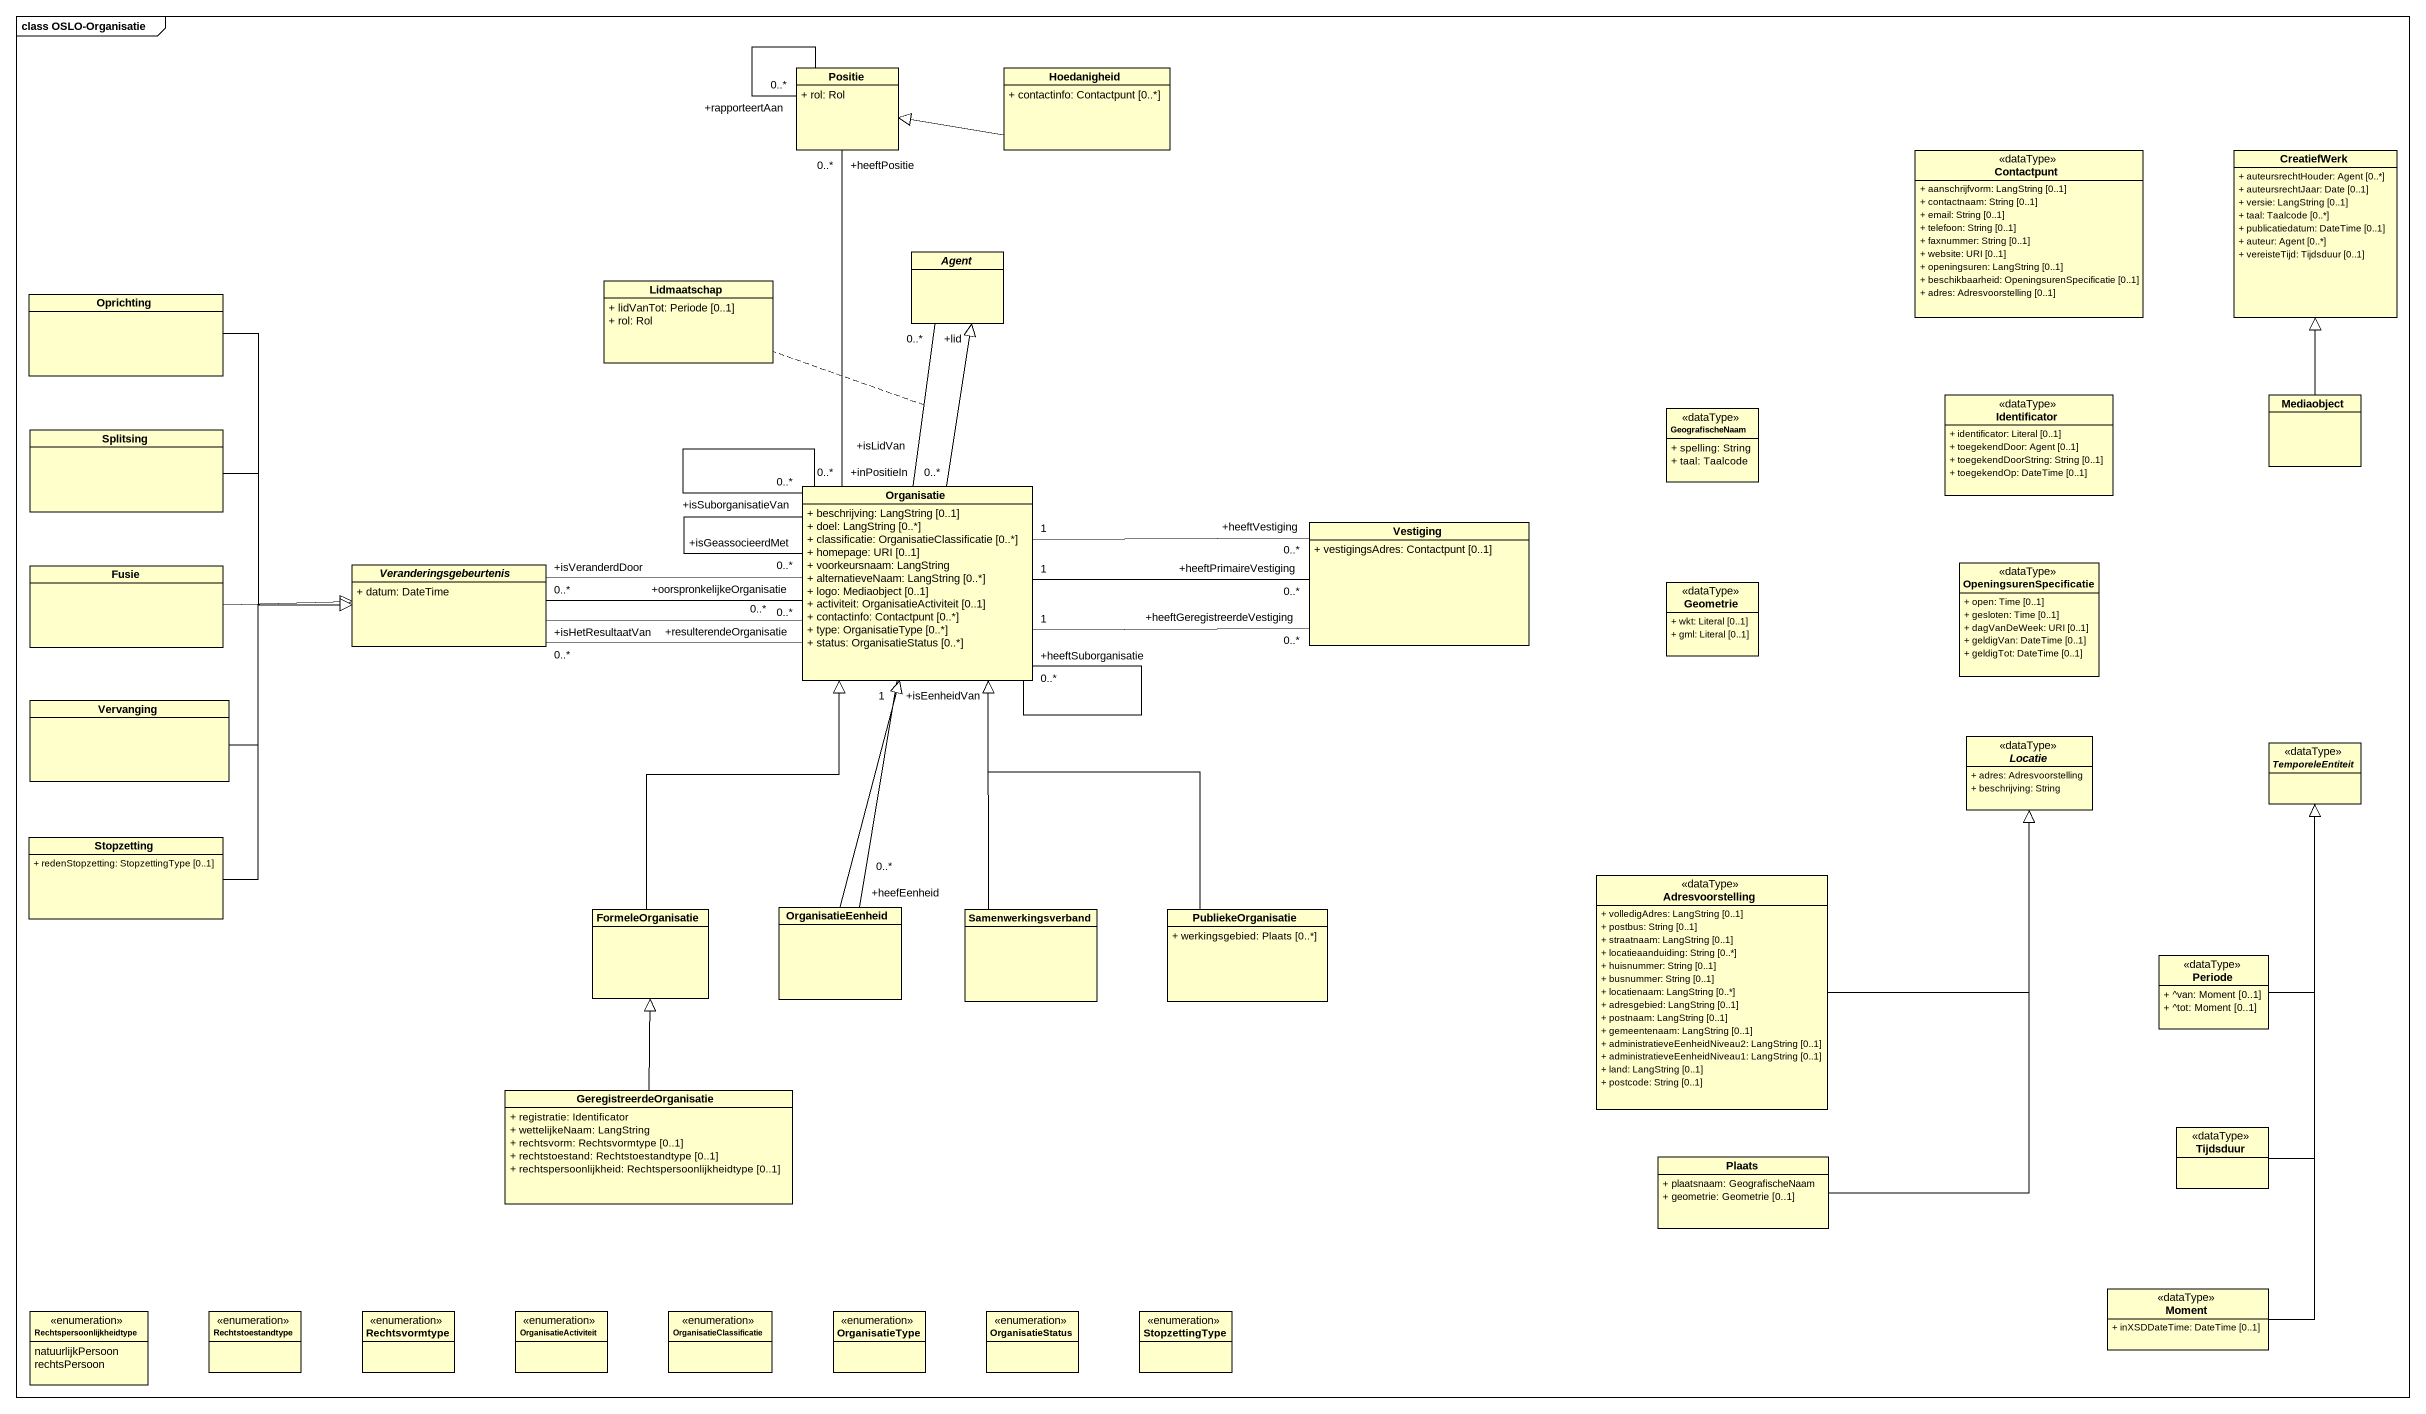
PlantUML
@startuml
mainframe class OSLO-Organisatie
hide circle
hide empty members
skinparam classAttributeIconSize 0
class Positie {
  + rol: Rol
}
class Hoedanigheid {
  + contactinfo: Contactpunt [0..*]
}
class Contactpunt <<dataType>> {
  + aanschrijfvorm: LangString [0..1]
  + contactnaam: String [0..1]
  + email: String [0..1]
  + telefoon: String [0..1]
  + faxnummer: String [0..1]
  + website: URI [0..1]
  + openingsuren: LangString [0..1]
  + beschikbaarheid: OpeningsurenSpecificatie [0..1]
  + adres: Adresvoorstelling [0..1]
}
class CreatiefWerk {
  + auteursrechtHouder: Agent [0..*]
  + auteursrechtJaar: Date [0..1]
  + versie: LangString [0..1]
  + taal: Taalcode [0..*]
  + publicatiedatum: DateTime [0..1]
  + auteur: Agent [0..*]
  + vereisteTijd: Tijdsduur [0..1]
}
class Lidmaatschap {
  + lidVanTot: Periode [0..1]
  + rol: Rol
}
abstract class "Agent" as Agent_
class Oprichting
class GeografischeNaam <<dataType>> {
  + spelling: String
  + taal: Taalcode
}
class Identificator <<dataType>> {
  + identificator: Literal [0..1]
  + toegekendDoor: Agent [0..1]
  + toegekendDoorString: String [0..1]
  + toegekendOp: DateTime [0..1]
}
class Mediaobject
class Splitsing
class Organisatie {
  + beschrijving: LangString [0..1]
  + doel: LangString [0..*]
  + classificatie: OrganisatieClassificatie [0..*]
  + homepage: URI [0..1]
  + voorkeursnaam: LangString
  + alternatieveNaam: LangString [0..*]
  + logo: Mediaobject [0..1]
  + activiteit: OrganisatieActiviteit [0..1]
  + contactinfo: Contactpunt [0..*]
  + type: OrganisatieType [0..*]
  + status: OrganisatieStatus [0..*]
}
class Vestiging {
  + vestigingsAdres: Contactpunt [0..1]
}
class OpeningsurenSpecificatie <<dataType>> {
  + open: Time [0..1]
  + gesloten: Time [0..1]
  + dagVanDeWeek: URI [0..1]
  + geldigVan: DateTime [0..1]
  + geldigTot: DateTime [0..1]
}
class Fusie
abstract class Veranderingsgebeurtenis {
  + datum: DateTime
}
class Geometrie <<dataType>> {
  + wkt: Literal [0..1]
  + gml: Literal [0..1]
}
class Vervanging
abstract class Locatie <<dataType>> {
  + adres: Adresvoorstelling
  + beschrijving: String
}
abstract class TemporeleEntiteit <<dataType>>
class Stopzetting {
  + redenStopzetting: StopzettingType [0..1]
}
class Adresvoorstelling <<dataType>> {
  + volledigAdres: LangString [0..1]
  + postbus: String [0..1]
  + straatnaam: LangString [0..1]
  + locatieaanduiding: String [0..*]
  + huisnummer: String [0..1]
  + busnummer: String [0..1]
  + locatienaam: LangString [0..*]
  + adresgebied: LangString [0..1]
  + postnaam: LangString [0..1]
  + gemeentenaam: LangString [0..1]
  + administratieveEenheidNiveau2: LangString [0..1]
  + administratieveEenheidNiveau1: LangString [0..1]
  + land: LangString [0..1]
  + postcode: String [0..1]
}
class FormeleOrganisatie
class OrganisatieEenheid
class Samenwerkingsverband
class PubliekeOrganisatie {
  + werkingsgebied: Plaats [0..*]
}
class Periode <<dataType>> {
  + ^van: Moment [0..1]
  + ^tot: Moment [0..1]
}
class GeregistreerdeOrganisatie {
  + registratie: Identificator
  + wettelijkeNaam: LangString
  + rechtsvorm: Rechtsvormtype [0..1]
  + rechtstoestand: Rechtstoestandtype [0..1]
  + rechtspersoonlijkheid: Rechtspersoonlijkheidtype [0..1]
}
class Plaats {
  + plaatsnaam: GeografischeNaam
  + geometrie: Geometrie [0..1]
}
class Tijdsduur <<dataType>>
class Moment <<dataType>> {
  + inXSDDateTime: DateTime [0..1]
}
enum Rechtspersoonlijkheidtype {
  natuurlijkPersoon
  rechtsPersoon
}
enum Rechtstoestandtype
enum Rechtsvormtype
enum OrganisatieActiviteit
enum OrganisatieClassificatie
enum OrganisatieType
enum OrganisatieStatus
enum StopzettingType
Positie -- "+rapporteertAan\n0..*" Positie
Hoedanigheid -left-|> Positie
Oprichting --|> Veranderingsgebeurtenis
Mediaobject -up-|> CreatiefWerk
Splitsing -right-|> Veranderingsgebeurtenis
Organisatie "+inPositieIn\n0..*" -up- "+heeftPositie\n0..*" Positie
Organisatie -up-|> Agent_
Organisatie "+isLidVan\n0..*" -up- "+lid\n0..*" Agent_
(Organisatie, Agent_) .. Lidmaatschap
Organisatie -- "+isSuborganisatieVan\n0..*" Organisatie
Organisatie -- "+heeftSuborganisatie\n0..*" Organisatie
Organisatie -- "+isGeassocieerdMet\n0..*" Organisatie
Organisatie "1" -right- "+heeftVestiging\n0..*" Vestiging
Organisatie "1" -right- "+heeftGeregistreerdeVestiging\n0..*" Vestiging
Organisatie "1" -right- "+heeftPrimaireVestiging\n0..*" Vestiging
Organisatie -left- "+isVeranderdDoor\n0..*" Veranderingsgebeurtenis
Organisatie -left- "+isHetResultaatVan\n0..*" Veranderingsgebeurtenis
Fusie -right-|> Veranderingsgebeurtenis
Veranderingsgebeurtenis -right- "+oorspronkelijkeOrganisatie\n0..*" Organisatie
Veranderingsgebeurtenis -right- "+resulterendeOrganisatie\n0..*" Organisatie
Vervanging -right-|> Veranderingsgebeurtenis
Stopzetting -up-|> Veranderingsgebeurtenis
Adresvoorstelling -up-|> Locatie
FormeleOrganisatie -up-|> Organisatie
OrganisatieEenheid "+heefEenheid\n0..*" -up- "+isEenheidVan\n1" Organisatie
OrganisatieEenheid -up-|> Organisatie
Samenwerkingsverband -up-|> Organisatie
PubliekeOrganisatie -up-|> Organisatie
Periode -up-|> TemporeleEntiteit
GeregistreerdeOrganisatie -up-|> FormeleOrganisatie
Plaats -up-|> Locatie
Tijdsduur -up-|> TemporeleEntiteit
Moment -up-|> TemporeleEntiteit
@enduml
